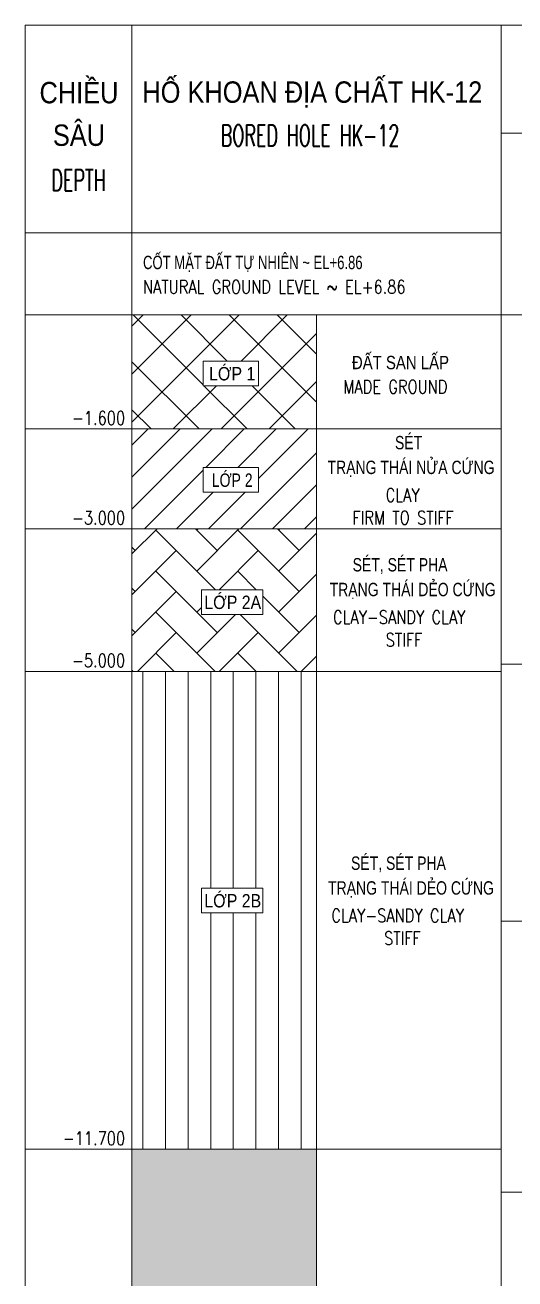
# Model space of a CAD drawing. Header units: millimetres. Extents: x -642477 to 1168880, y -27982 to 330379.
# Drawn here: x 800035 to 806909, y 86330 to 103911 of the extents above; entities that cross this region are included whole.
import ezdxf
from ezdxf.enums import TextEntityAlignment as Align

# ---------------------------------------------------------------- set-up
doc = ezdxf.new("R2010")
doc.units = ezdxf.units.MM
doc.linetypes.add('CENTER2', pattern=[1.125, 0.75, -0.125, 0.125, -0.125])
for name, color, linetype, lineweight in [('NDC_S_AXIS', 5, 'CENTER2', 13), ('NDC_S_CONTINUOUS', 3, 'Continuous', 20), ('NDC_S_DIM', 1, 'Continuous', 15), ('NDC_S_ENG TEXT', 2, 'Continuous', 20), ('NDC_S_ENG TITLE', 3, 'Continuous', 20), ('NDC_S_FOUNDATION NAME', 7, 'Continuous', 20), ('NDC_S_HATCH MATERIAL', 8, 'Continuous', 13), ('NDC_S_VN TEXT', 7, 'Continuous', 20), ('NDC_S_VN TITLE', 6, 'Continuous', 35), ('rev_20200806', 1, 'Continuous', 20)]:
    doc.layers.add(name, color=color, linetype=linetype, lineweight=lineweight)
doc.layers.get('rev_20200806').off()
doc.styles.add('NDC_ARIAL', font='arial.ttf', dxfattribs={"width": 0.85})
doc.styles.add('NDC_EN TXT', font='romans.shx', dxfattribs={"width": 0.8})
doc.styles.add('NDC_ROMANS', font='romans.shx', dxfattribs={"width": 0.8, "bigfont": 'vns.shx'})

# ---------------------------------------------------------------- blocks, each defined once
blk = doc.blocks.new('HK12')
at = {"layer": 'NDC_S_HATCH MATERIAL', "ltscale": 100}
h = blk.add_hatch(dxfattribs=at)
h.set_pattern_fill('ANSI37', color=256, scale=150, angle=90)
h.set_pattern_definition([(135, (178280.0632281844, 324395.0941389101), (-336.7596045400933, -336.7596045400932), []), (225, (178280.0632281844, 324395.0941389101), (336.7596045400932, -336.7596045400933), [])])
h.paths.add_polyline_path([(4089.456360397278, -4062.71548942331), (1500.000000000116, -4062.71548942331), (1499.999999999884, -5662.715489423274), (4089.456360397162, -5662.715489423332)])
h.paths.add_polyline_path([(2498.891214473872, -5057.701143694911), (2498.891214473872, -4711.334598864181), (3277.296929632546, -4711.334598864181), (3277.296929632546, -5057.701143694911)], flags=16)
h = blk.add_hatch(dxfattribs=at)
h.set_pattern_fill('ANSI31', color=256, scale=100)
h.set_pattern_definition([(45, (58959.74348190601, -108884.2781034057), (-224.5064030267288, 224.5064030267288), [])])
h.paths.add_polyline_path([(4089.456360397162, -5662.715489423332), (1499.999999999884, -5662.715489423274), (1499.999999999884, -7062.715489423303), (4089.456360397046, -7062.715489423303)])
h.paths.add_polyline_path([(2498.891214473872, -6550.498965753766), (2498.891214473872, -6204.132420923037), (3277.296929632546, -6204.132420923037), (3277.296929632546, -6550.498965753766)], flags=16)
h = blk.add_hatch(dxfattribs=at)
h.set_pattern_fill('AR-HBONE', color=256, scale=4)
h.set_pattern_definition([(45, (178280.0632281844, 327299.1928733389), (5.684341886080801e-14, 574.7363917484258), [1219.2, -406.4]), (135, (178567.4312281844, 327586.560873339), (5.684341886080801e-14, 574.7363917484258), [1219.2, -406.4])])
h.paths.add_polyline_path([(4089.456360397046, -7062.715489423303), (1499.999999999884, -7062.715489423303), (1499.999999999767, -9062.715489423303), (4089.456360396929, -9062.715489423303)])
h.paths.add_polyline_path([(2474.117060172721, -8263.013287268732), (2474.117060172721, -7916.646742438003), (3333.816688645049, -7916.646742438003), (3333.816688645049, -8263.013287268732)], flags=16)
h = blk.add_hatch(dxfattribs=at)
h.set_pattern_fill('ANSI31', color=256, scale=100, angle=45)
h.set_pattern_definition([(90, (-230823.0575568033, -38006.27462966138), (-317.5, 0), [])])
h.paths.add_polyline_path([(4089.456360397046, -9062.715489423419), (1499.999999999767, -9062.715489423419), (1499.999999999767, -15762.7154894232), (4089.456360396929, -15762.7154894232)])
h.paths.add_polyline_path([(2474.117060172721, -12447.39407156865), (2474.117060172721, -12101.02752673793), (3333.816688645049, -12101.02752673793), (3333.816688645049, -12447.39407156865)], flags=16)
h = blk.add_hatch(dxfattribs=at)
h.set_pattern_fill('AR-CONC', color=256, scale=4)
h.set_pattern_definition([(49.99999999999999, (178280.0632281844, 321222.2124656342), (728.738675984016, -63.75634215561234), [76.2, -838.2]), (355, (178280.0632281844, 321222.2124656342), (-140.9736856998774, 764.2273809561406), [60.96, -670.56233668]), (100.4514447, (178340.7912561843, 321216.8994516341), (587.7649883614131, 700.4710076487804), [64.76003519999998, -712.3609783999998]), (46.18420000000002, (178280.0632281844, 321425.4124656342), (1084.31616356852, -168.1693117309086), [114.2999999999997, -1257.299999999995]), (96.63555760999992, (178370.4228281843, 321411.3984656342), (949.616536206012, 989.7044983908861), [97.14009256, -1068.54243264]), (351.1841511700001, (178280.0632281844, 321425.4124656342), (949.6165362599081, 989.7044983421306), [91.43986828, -1005.83892768]), (21, (178381.6632281843, 321374.6124656342), (606.4575650765299, -409.0607927483504), [76.2, -838.2]), (326.0000000000001, (178381.6632281843, 321374.6124656342), (247.2081133905883, 736.7518644892771), [60.96, -670.56]), (71.45144499999999, (178432.2013585843, 321340.5240660342), (853.6656771148646, 327.691075543621), [64.7600352, -712.3597503999999]), (37.50000000000001, (178280.0632281844, 321222.2124656342), (12.35441300236727, 338.2201554926124), [0, -662.432, 0, -680.72, 0, -673.1]), (7.499999999999999, (178280.0632281844, 321222.2124656342), (267.278650041223, 400.722299272478), [0, -388.112, 0, -647.192, 0, -256.54]), (327.5, (178053.4952281844, 321222.2124656342), (542.3623806674856, -22.91497597069377), [0, -254, 0, -792.48, 0, -1051.56]), (317.5, (177951.8952281843, 321222.2124656342), (592.5167255440722, 101.7059641333321), [0, -330.2, 0, -526.288, 0, -746.76])])
h.paths.add_polyline_path([(4089.456360396929, -15762.7154894233), (1499.999999999534, -15762.7154894233), (1499.999999999302, -37662.71548942331), (4089.456360396463, -37662.71548942331)])
h.paths.add_polyline_path([(3277.296929632546, -25250.05442263564), (3277.296929632546, -25596.42096746637), (2498.891214473872, -25596.42096746637), (2498.891214473872, -25250.05442263564)], flags=16)
at = {"layer": 'NDC_S_CONTINUOUS'}
for p, q in [((-6.984919309616089e-10, -40177.9959513066), (0, 0)), ((1499.999999999302, -40177.99595130658), (1500, 0)), ((6678.912720793625, -40177.99595130654), (6678.912720794557, 0)), ((6678.91272079444, -4062.71548942331), (-1.164153218269348e-10, -4062.71548942331)), ((4089.456360396463, -40177.99595130657), (4089.456360397162, -4062.715489423485)), ((6678.91272079444, -5662.715489423317), (-1.164153218269348e-10, -5662.715489423259)), ((1499.999999999418, -5662.715489423317), (299.9999999998836, -5662.715489423317)), ((1499.999999999767, -7062.715489423354), (-2.328306436538696e-10, -7062.715489423295)), ((6678.912720794324, -7062.715489423412), (1499.999999999767, -7062.715489423354)), ((6678.912720794324, -7062.715489423295), (1499.999999999767, -7062.715489423237)), ((1499.999999999767, -9062.715489423405), (-2.328306436538696e-10, -9062.715489423346)), ((6678.912720794324, -9062.715489423463), (1499.999999999767, -9062.715489423405)), ((6678.912720794324, -9062.715489423346), (1499.999999999767, -9062.715489423288)), ((1499.99999999837, -15762.7154894233), (-2.328306436538696e-10, -15762.7154894233)), ((6678.912720794207, -15762.7154894233), (1499.99999999837, -15762.7154894233)), ((6678.912720794207, -15762.71548942324), (1499.99999999837, -15762.71548942319))]:
    blk.add_line(p, q, dxfattribs=at)
for points in [[(0, 0), (6678.912720794557, 0)], [(6678.91272079444, -2913.715489425696), (-1.164153218269348e-10, -2913.715489425696)]]:
    blk.add_lwpolyline(points, dxfattribs=at)
at = {"layer": 'NDC_S_DIM'}
for points in [[(2498.891214473872, -4711.334598864181), (3277.296929632546, -4711.334598864181), (3277.296929632546, -5057.701143694911), (2498.891214473872, -5057.701143694911)], [(2498.891214473872, -6204.132420923037), (3277.296929632546, -6204.132420923037), (3277.296929632546, -6550.498965753766), (2498.891214473872, -6550.498965753766)], [(2474.117060172721, -7916.646742438003), (3333.816688645049, -7916.646742438003), (3333.816688645049, -8263.013287268732), (2474.117060172721, -8263.013287268732)], [(2474.117060172721, -12101.02752673793), (3333.816688645049, -12101.02752673793), (3333.816688645049, -12447.39407156865), (2474.117060172721, -12447.39407156865)]]:
    blk.add_lwpolyline(points, close=True, dxfattribs=at)
at = {"layer": 'NDC_S_ENG TEXT', "style": 'NDC_ROMANS', "width": 0.8}
for s, p in [('-1.600', (1404.325280820834, -5509.440236832546)), ('-3.000', (1404.325280820951, -6909.440236832466)), ('-5.000', (1404.325280820951, -8909.440236832517)), ('-11.700', (1404.325280820252, -15609.44023683242))]:
    blk.add_text(s, height=187.5, dxfattribs=at).set_placement(p, align=Align.MIDDLE_RIGHT)
at = {"layer": 'NDC_S_ENG TITLE', "style": 'NDC_EN TXT', "width": 0.6}
for s, p in [('BORED HOLE HK-12', (3998.902259346098, -1547.018299661693)), ('DEPTH', (750.7879985681502, -2175.923924109535))]:
    blk.add_text(s, height=300, dxfattribs=at).set_placement(p, align=Align.MIDDLE)
at = {"layer": 'NDC_S_FOUNDATION NAME', "style": 'NDC_ARIAL', "width": 0.7}
blk.add_text('CỐT MẶT ĐẤT TỰ NHIÊN ~ EL+6.86', height=187.5, dxfattribs=at).set_placement((1655.337186704041, -3422.341979319928))
at = {"layer": 'NDC_S_VN TEXT', "style": 'NDC_EN TXT', "width": 0.8}
blk.add_text('NATURAL GROUND LEVEL ~ EL+6.86', height=187.5, dxfattribs=at).set_placement((1655.337186704041, -3765.255699448986))
at = {"layer": 'NDC_S_VN TEXT'}
for s, style, width, p in [('ĐẤT SAN LẤP', 'NDC_ARIAL', 0.8, (4586.130956712877, -4731.948508134461)), ('MADE GROUND', 'NDC_EN TXT', 0.8, (4466.909072288545, -5071.129532088118)), ('SÉT', 'NDC_ARIAL', 0.75, (5190.488821791252, -5854.712106994411)), ('TRẠNG THÁI NỬA CỨNG', 'NDC_ARIAL', 0.75, (4243.808392168256, -6201.83285074617)), ('CLAY', 'NDC_EN TXT', 0.8, (5059.534774639877, -6589.929089500161)), ('FIRM TO STIFF', 'NDC_EN TXT', 0.8, (4593.576155423885, -6907.293793061574)), ('SÉT, SÉT PHA', 'NDC_ARIAL', 0.75, (4595.89408732939, -7567.226428509377)), ('TRẠNG THÁI DẺO CỨNG', 'NDC_ARIAL', 0.75, (4273.376186342328, -7914.347172261136)), ('CLAY-SANDY CLAY', 'NDC_EN TXT', 0.8, (4320.688017922919, -8302.443411015127)), ('STIFF', 'NDC_EN TXT', 0.8, (5059.998565327376, -8619.808114576539)), ('SÉT, SÉT PHA', 'NDC_ARIAL', 0.75, (4573.166727627511, -11751.6072128093)), ('TRẠNG THÁI DẺO CỨNG', 'NDC_ARIAL', 0.75, (4250.648826640449, -12098.72795656106)), ('CLAY-SANDY CLAY', 'NDC_EN TXT', 0.8, (4297.96065822104, -12486.82419531505)), ('STIFF', 'NDC_EN TXT', 0.8, (5037.271205625497, -12804.18889887646))]:
    blk.add_text(s, height=187.5, dxfattribs=dict(at, style=style, width=width)).set_placement(p, align=Align.MIDDLE_LEFT)
at = {"layer": 'NDC_S_VN TITLE', "style": 'NDC_ARIAL'}
for s, height, width, p in [('HỐ KHOAN ĐỊA CHẤT HK-12', 300, 0.85, (4030.533256297, -927.3362227746984)), ('CHIỀU', 300, 0.85, (756.4990233539138, -903.922225640621)), ('SÂU', 300, 0.85, (756.4990233539138, -1505.468911471311)), ('LỚP 1', 187.5, 0.85, (2906.215072500869, -4865.361350317413)), ('LỚP 2', 187.5, 0.75, (2906.215072500869, -6358.159172376269)), ('LỚP 2A', 187.5, 0.85, (2914.151473678648, -8070.673493891234)), ('LỚP 2B', 187.5, 0.85, (2914.151473678648, -12255.05427819116))]:
    blk.add_text(s, height=height, dxfattribs=dict(at, width=width)).set_placement(p, align=Align.MIDDLE)

msp = doc.modelspace()

# ---------------------------------------------------------------- linework, layer by layer
at = {"layer": 'NDC_S_AXIS', "ltscale": 750}
for p, q in [((806714.3130903862, 99848.07378612651), (820156.41038093, 99848.07378612651)), ((806714.3130903862, 94948.07378612651), (820156.41038093, 94948.07378612651)), ((806714.3130903862, 91348.07378612651), (820156.41038093, 91348.07378612651)), ((806714.3130903862, 87548.07378612651), (820156.41038093, 87548.07378612651))]:
    msp.add_line(p, q, dxfattribs=at)
at = {"layer": 'NDC_S_CONTINUOUS', "ltscale": 100}
for p, q in [((806714.3130903863, 103910.7892755513), (820156.4103809302, 103910.7892755513)), ((806714.3130903863, 102395.1439380646), (820156.4103809302, 102395.1439380648))]:
    msp.add_line(p, q, dxfattribs=at)

# ---------------------------------------------------------------- block references
at = {"layer": 'rev_20200806'}
msp.add_blockref('HK12', (800035.4003695918, 103910.7892755513), dxfattribs=at)

doc.saveas('drawing.dxf')
